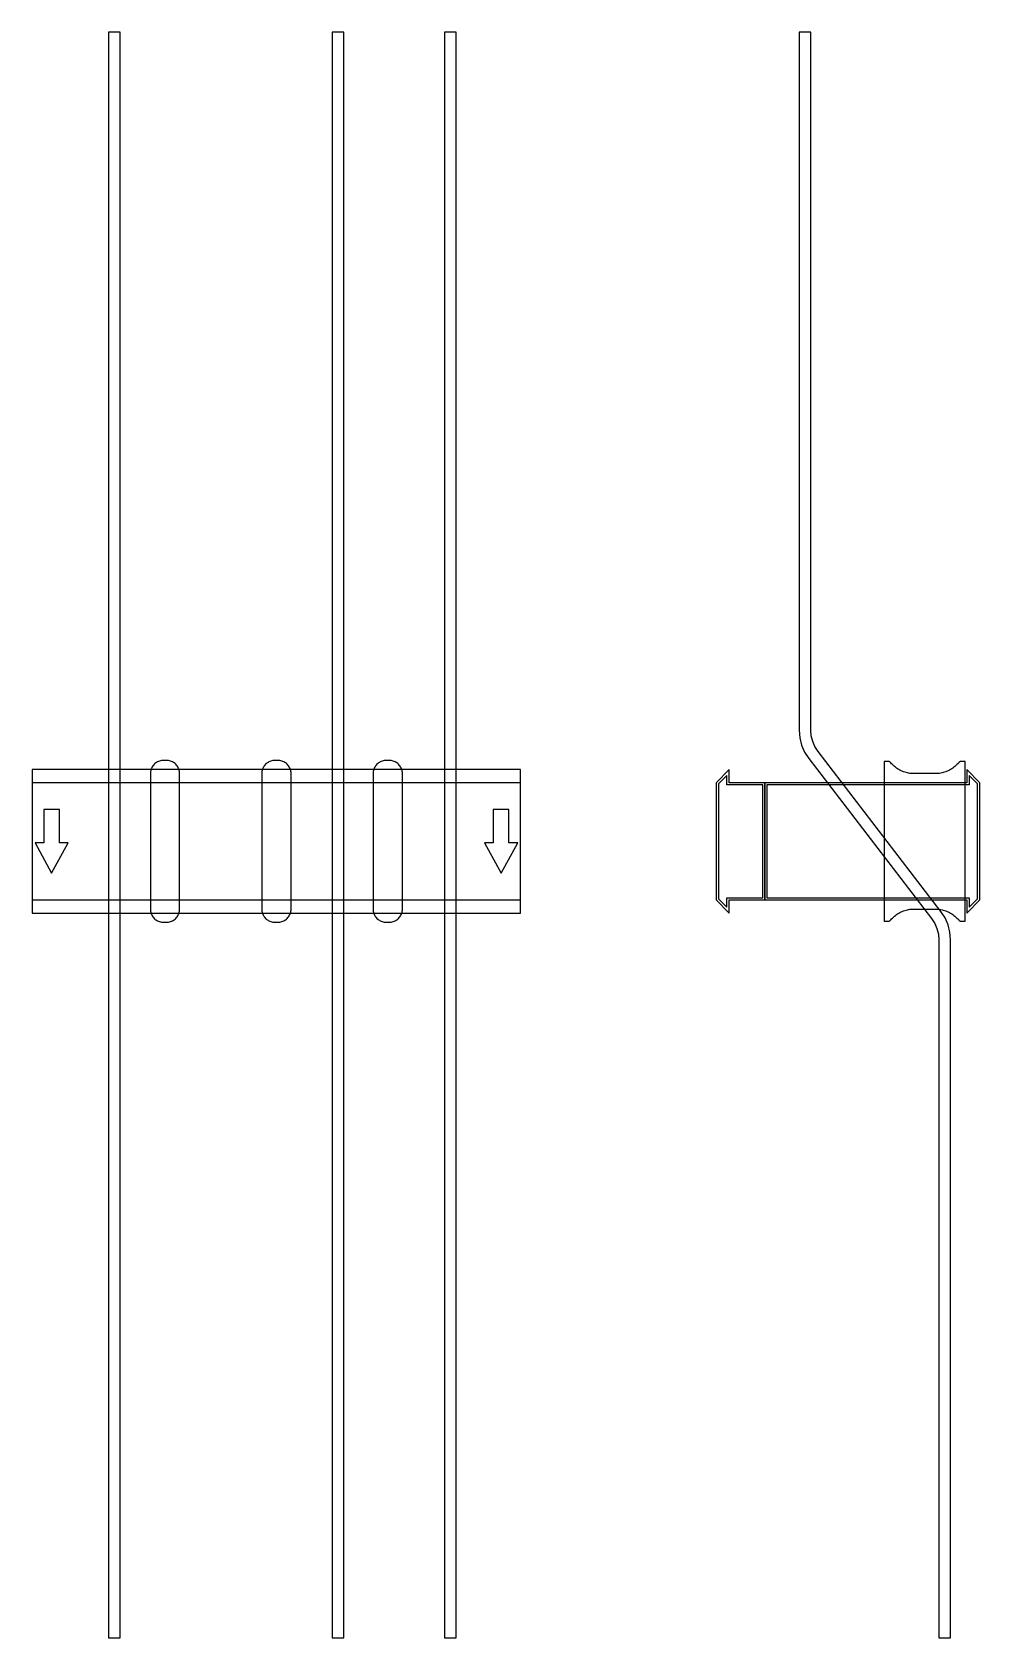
# Model space of a CAD drawing. Extents: x 0 to 970, y -815 to 828.
import ezdxf

# ---------------------------------------------------------------- set-up
doc = ezdxf.new("R2010")
doc.units = 0
doc.layers.add('Halfen', color=7, linetype='CONTINUOUS')

msp = doc.modelspace()

# ---------------------------------------------------------------- linework, layer by layer
at = {"layer": 'Halfen', "color": 7}
for points in [[(90, -815.455), (90, 828.419), (78, 828.419), (78, -815.455)], [(319, -815.455), (319, 828.419), (307, 828.419), (307, -815.455)], [(434, -815.455), (434, 828.419), (422, 828.419), (422, -815.455)], [(940, -815.455), (940, -100.956), (939.359, -93.137), (937.453, -85.527), (934.332, -78.329), (930.081, -71.735), (804.439, 92.004), (801.251, 96.949), (798.911, 102.348), (797.481, 108.055), (797, 113.919), (797, 167.419), (797, 828.419), (785, 828.419), (785, 167.419), (785, 113.919), (785.641, 106.101), (787.547, 98.49), (790.668, 91.292), (794.919, 84.699), (920.561, -79.04), (923.749, -83.986), (926.089, -89.384), (927.519, -95.092), (928, -100.956), (928, -815.455)], [(151, -69.3), (151, -56.8), (151, 69.3), (150.958, 70.359), (150.834, 71.412), (150.627, 72.452), (150.339, 73.472), (149.972, 74.466), (149.529, 75.429), (149.011, 76.354), (148.422, 77.235), (147.765, 78.068), (147.046, 78.846), (146.268, 79.565), (145.435, 80.222), (144.554, 80.811), (143.629, 81.329), (142.666, 81.772), (141.672, 82.139), (140.652, 82.427), (139.612, 82.634), (138.559, 82.758), (137.5, 82.8), (134.5, 82.8), (133.441, 82.758), (132.388, 82.634), (131.348, 82.427), (130.328, 82.139), (129.334, 81.772), (128.371, 81.329), (127.446, 80.811), (126.565, 80.222), (125.732, 79.565), (124.954, 78.846), (124.235, 78.068), (123.578, 77.235), (122.989, 76.354), (122.471, 75.429), (122.028, 74.466), (121.661, 73.472), (121.373, 72.452), (121.166, 71.412), (121.042, 70.359), (121, 69.3), (121, -56.8), (121, -69.3), (121.042, -70.359), (121.166, -71.412), (121.373, -72.452), (121.661, -73.472), (122.028, -74.466), (122.471, -75.429), (122.989, -76.354), (123.578, -77.235), (124.235, -78.068), (124.954, -78.846), (125.732, -79.565), (126.565, -80.222), (127.446, -80.811), (128.371, -81.329), (129.334, -81.772), (130.328, -82.139), (131.348, -82.427), (132.388, -82.634), (133.441, -82.758), (134.5, -82.8), (137.5, -82.8), (138.559, -82.758), (139.612, -82.634), (140.652, -82.427), (141.672, -82.139), (142.666, -81.772), (143.629, -81.329), (144.554, -80.811), (145.435, -80.222), (146.268, -79.565), (147.046, -78.846), (147.765, -78.068), (148.422, -77.235), (149.011, -76.354), (149.529, -75.429), (149.972, -74.466), (150.339, -73.472), (150.627, -72.452), (150.834, -71.412), (150.958, -70.359), (151, -69.3)], [(265, -69.3), (265, -56.8), (265, 69.3), (264.958, 70.359), (264.834, 71.412), (264.627, 72.452), (264.339, 73.472), (263.972, 74.466), (263.529, 75.429), (263.011, 76.354), (262.422, 77.235), (261.765, 78.068), (261.046, 78.846), (260.268, 79.565), (259.435, 80.222), (258.554, 80.811), (257.629, 81.329), (256.666, 81.772), (255.672, 82.139), (254.652, 82.427), (253.612, 82.634), (252.559, 82.758), (251.5, 82.8), (248.5, 82.8), (247.441, 82.758), (246.388, 82.634), (245.348, 82.427), (244.328, 82.139), (243.334, 81.772), (242.371, 81.329), (241.446, 80.811), (240.565, 80.222), (239.732, 79.565), (238.954, 78.846), (238.235, 78.068), (237.578, 77.235), (236.989, 76.354), (236.471, 75.429), (236.028, 74.466), (235.661, 73.472), (235.373, 72.452), (235.166, 71.412), (235.042, 70.359), (235, 69.3), (235, -56.8), (235, -69.3), (235.042, -70.359), (235.166, -71.412), (235.373, -72.452), (235.661, -73.472), (236.028, -74.466), (236.471, -75.429), (236.989, -76.354), (237.578, -77.235), (238.235, -78.068), (238.954, -78.846), (239.732, -79.565), (240.565, -80.222), (241.446, -80.811), (242.371, -81.329), (243.334, -81.772), (244.328, -82.139), (245.348, -82.427), (246.388, -82.634), (247.441, -82.758), (248.5, -82.8), (251.5, -82.8), (252.559, -82.758), (253.612, -82.634), (254.652, -82.427), (255.672, -82.139), (256.666, -81.772), (257.629, -81.329), (258.554, -80.811), (259.435, -80.222), (260.268, -79.565), (261.046, -78.846), (261.765, -78.068), (262.422, -77.235), (263.011, -76.354), (263.529, -75.429), (263.972, -74.466), (264.339, -73.472), (264.627, -72.452), (264.834, -71.412), (264.958, -70.359), (265, -69.3)], [(379, -69.3), (379, -56.8), (379, 69.3), (378.958, 70.359), (378.834, 71.412), (378.627, 72.452), (378.339, 73.472), (377.972, 74.466), (377.529, 75.429), (377.011, 76.354), (376.422, 77.235), (375.765, 78.068), (375.046, 78.846), (374.268, 79.565), (373.435, 80.222), (372.554, 80.811), (371.629, 81.329), (370.666, 81.772), (369.672, 82.139), (368.652, 82.427), (367.612, 82.634), (366.559, 82.758), (365.5, 82.8), (362.5, 82.8), (361.441, 82.758), (360.388, 82.634), (359.348, 82.427), (358.328, 82.139), (357.334, 81.772), (356.371, 81.329), (355.446, 80.811), (354.565, 80.222), (353.732, 79.565), (352.954, 78.846), (352.235, 78.068), (351.578, 77.235), (350.989, 76.354), (350.471, 75.429), (350.028, 74.466), (349.661, 73.472), (349.373, 72.452), (349.166, 71.412), (349.042, 70.359), (349, 69.3), (349, -56.8), (349, -69.3), (349.042, -70.359), (349.166, -71.412), (349.373, -72.452), (349.661, -73.472), (350.028, -74.466), (350.471, -75.429), (350.989, -76.354), (351.578, -77.235), (352.235, -78.068), (352.954, -78.846), (353.732, -79.565), (354.565, -80.222), (355.446, -80.811), (356.371, -81.329), (357.334, -81.772), (358.328, -82.139), (359.348, -82.427), (360.388, -82.634), (361.441, -82.758), (362.5, -82.8), (365.5, -82.8), (366.559, -82.758), (367.612, -82.634), (368.652, -82.427), (369.672, -82.139), (370.666, -81.772), (371.629, -81.329), (372.554, -80.811), (373.435, -80.222), (374.268, -79.565), (375.046, -78.846), (375.765, -78.068), (376.422, -77.235), (377.011, -76.354), (377.529, -75.429), (377.972, -74.466), (378.339, -73.472), (378.627, -72.452), (378.834, -71.412), (378.958, -70.359), (379, -69.3)], [(0, -73.5), (500, -73.5), (500, 73.5), (0, 73.5)], [(750, -60), (750, 60), (713.5, 60), (713.5, 73.5), (700, 60), (700, -60), (713.5, -73.5), (713.5, -60)], [(748, -58), (748, 58), (711, 58), (711, 67.25), (702.5, 58.75), (702.5, -58.75), (711, -67.25), (711, -58)], [(970, -60), (970, 60), (956.5, 73.5), (956.5, 60), (750, 60), (750, -60), (956.5, -60), (956.5, -73.5)], [(967.5, -58.75), (967.5, 58.75), (959, 67.25), (959, 58), (752, 58), (752, -58), (959, -58), (959, -67.25)], [(955, -81.8), (955, 81.8), (951, 81.8), (950.846, 81.797), (950.691, 81.786), (950.538, 81.769), (950.385, 81.746), (950.234, 81.715), (950.084, 81.678), (949.936, 81.634), (949.789, 81.584), (949.646, 81.527), (949.505, 81.464), (949.366, 81.395), (949.231, 81.32), (949.1, 81.239), (948.972, 81.153), (948.848, 81.06), (948.728, 80.963), (948.613, 80.86), (948.502, 80.752), (948.397, 80.639), (948.296, 80.522), (947.41, 79.491), (946.479, 78.5), (945.505, 77.551), (944.491, 76.646), (943.437, 75.787), (942.347, 74.975), (941.222, 74.211), (940.064, 73.499), (938.876, 72.838), (937.66, 72.23), (936.418, 71.676), (935.153, 71.178), (933.867, 70.736), (932.563, 70.351), (931.243, 70.024), (929.911, 69.756), (928.567, 69.547), (927.216, 69.397), (925.859, 69.307), (924.5, 69.277), (902.5, 69.277), (901.141, 69.307), (899.784, 69.397), (898.433, 69.547), (897.089, 69.756), (895.757, 70.024), (894.437, 70.351), (893.133, 70.736), (891.847, 71.178), (890.582, 71.676), (889.34, 72.23), (888.124, 72.838), (886.936, 73.499), (885.778, 74.211), (884.653, 74.975), (883.563, 75.787), (882.509, 76.646), (881.495, 77.551), (880.521, 78.5), (879.59, 79.491), (878.704, 80.522), (878.603, 80.639), (878.498, 80.752), (878.387, 80.86), (878.272, 80.963), (878.152, 81.06), (878.028, 81.153), (877.9, 81.239), (877.769, 81.32), (877.634, 81.395), (877.495, 81.464), (877.354, 81.527), (877.211, 81.584), (877.064, 81.634), (876.916, 81.678), (876.766, 81.715), (876.615, 81.746), (876.462, 81.769), (876.309, 81.786), (876.154, 81.797), (876, 81.8), (872, 81.8), (872, -81.8), (876, -81.8), (876.154, -81.797), (876.309, -81.786), (876.462, -81.769), (876.615, -81.746), (876.766, -81.715), (876.916, -81.678), (877.064, -81.634), (877.211, -81.584), (877.354, -81.527), (877.495, -81.464), (877.634, -81.395), (877.769, -81.32), (877.9, -81.239), (878.028, -81.153), (878.152, -81.06), (878.272, -80.963), (878.387, -80.86), (878.498, -80.752), (878.603, -80.639), (878.704, -80.522), (879.59, -79.491), (880.521, -78.5), (881.495, -77.551), (882.509, -76.646), (883.563, -75.787), (884.653, -74.975), (885.778, -74.211), (886.936, -73.499), (888.124, -72.838), (889.34, -72.23), (890.582, -71.676), (891.847, -71.178), (893.133, -70.736), (894.437, -70.351), (895.757, -70.024), (897.089, -69.756), (898.433, -69.547), (899.784, -69.397), (901.141, -69.307), (902.5, -69.277), (924.5, -69.277), (925.859, -69.307), (927.216, -69.397), (928.567, -69.547), (929.911, -69.756), (931.243, -70.024), (932.563, -70.351), (933.867, -70.736), (935.153, -71.178), (936.418, -71.676), (937.66, -72.23), (938.876, -72.838), (940.064, -73.499), (941.222, -74.211), (942.347, -74.975), (943.437, -75.787), (944.491, -76.646), (945.505, -77.551), (946.479, -78.5), (947.41, -79.491), (948.296, -80.522), (948.397, -80.639), (948.502, -80.752), (948.613, -80.86), (948.728, -80.963), (948.848, -81.06), (948.972, -81.153), (949.1, -81.239), (949.231, -81.32), (949.366, -81.395), (949.505, -81.464), (949.646, -81.527), (949.789, -81.584), (949.936, -81.634), (950.084, -81.678), (950.234, -81.715), (950.385, -81.746), (950.538, -81.769), (950.691, -81.786), (950.846, -81.797), (951, -81.8)], [(0, -60), (500, -60), (500, 60), (0, 60)], [(20, -32.5), (37, -1.5), (28, -1.5), (28, 32.5), (12, 32.5), (12, -1.5), (3, -1.5)], [(480, -32.5), (497, -1.5), (488, -1.5), (488, 32.5), (472, 32.5), (472, -1.5), (463, -1.5)]]:
    msp.add_lwpolyline(points, close=True, dxfattribs=at)

doc.saveas('drawing.dxf')
